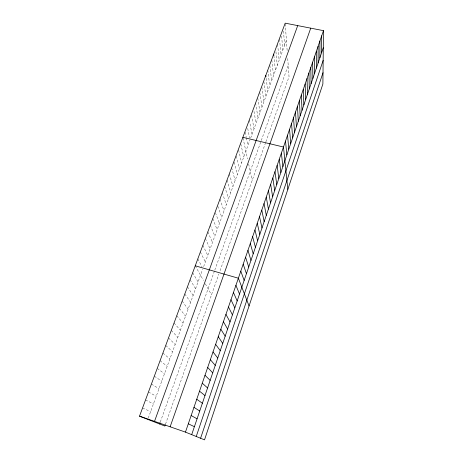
<?xml version="1.0" encoding="UTF-8"?>
<svg xmlns="http://www.w3.org/2000/svg" width="463" height="463" viewBox="0 0 463 463"><rect width="100%" height="100%" fill="white"/><g stroke="black" fill="none" stroke-linecap="round" stroke-linejoin="round"><path stroke-width="0.35" stroke-dasharray="2.31 1.74" d="M165.511 424.12L218.883 274.021M220.064 270.705L265.669 142.459M265.889 141.834L289.034 76.754L287.65 57.441M160.302 422.013L214.572 270.728M214.791 270.108L288.217 65.405M148.258 418.089L202.696 269.234M203.662 266.59L249.979 139.942M250.662 138.09L286.418 40.316M142.535 408.03L150.625 411.619M145.515 399.974L153.444 403.921M148.478 391.987L156.234 396.282M151.413 384.07L159.006 388.706M154.324 376.216L161.755 381.188M157.212 368.426L164.481 373.728M160.076 360.7L167.189 366.331M162.912 353.043L169.875 358.993M165.731 345.444L172.537 351.706M168.52 337.909L175.176 344.484M171.293 330.432L177.798 337.313M174.042 323.018L180.402 330.2M176.768 315.662L182.983 323.139M179.47 308.37L185.547 316.136M182.156 301.129L188.088 309.186M184.812 293.953L190.611 302.287M187.451 286.829L193.112 295.44M190.073 279.768L195.6 288.646M192.672 272.753L198.066 281.903M195.247 265.803L203.431 280.433M205.329 283.819L211.487 294.827M197.805 258.898L201.978 266.757M200.346 252.051L205.352 261.977M202.863 245.257L207.748 255.431M205.364 238.52L210.121 248.938M207.841 231.83L212.476 242.49M210.3 225.192L214.82 236.089M212.743 218.6L217.141 229.735M215.417 212.731L219.45 223.432M217.801 206.22L221.736 217.17M219.954 199.136L224.011 210.954M222.327 192.747L226.268 204.785M224.677 186.404L228.508 198.656M227.009 180.113L230.736 192.573M229.324 173.862L232.941 186.537M231.622 167.658L235.135 180.541M234.087 162.195L237.311 174.586M236.344 156.089L239.475 168.671M238.578 150L241.622 162.802M240.806 143.987L243.752 156.974M243.017 138.02L247.543 158.913M248.631 163.943L252.19 180.362M245.17 132.204L246.189 137.117M246.333 137.824L247.931 145.544M247.705 128.43L249.58 137.91M249.297 119.981L252.017 134.38M251.536 114.969L254.037 128.853M253.99 111.427L256.045 123.366M255.593 102.994L258.041 117.915M257.769 98.098L260.021 112.497M259.818 92.559L261.989 107.115M261.855 87.061L263.939 101.773M263.875 81.604L265.884 96.466M266.161 78.322L267.811 91.194M267.793 70.075L269.726 85.95M269.86 65.416L271.631 80.747M271.827 60.103L273.523 75.579M273.859 55.531L275.398 70.44M275.936 51.729L277.268 65.341M277.65 44.344L279.12 60.271M279.565 39.176L280.96 55.23M281.643 36.149L282.795 50.224M283.524 31.062L284.612 45.252M285.237 23.868L287.239 51.792"/><path stroke-width="0.69" d="M319.858 57.846L319.916 41.028M321.577 52.782L321.704 35.825M323.481 30.656L322.885 84L204.53 439.85L185.455 432.118L139.519 416.156L285.185 23.15L323.481 30.656L185.455 432.118M200.589 438.253L323.012 72.72M196.237 436.487L323.151 60.416M191.694 434.647L323.29 47.758M170.129 426.793L310.731 28.162M165.279 424.762L164.828 426.035L139.519 416.156M159.596 423.992L160.065 422.673M154.515 421.365L297.715 25.604M242.867 137.326L283.478 147.014L287.841 189.367M195.247 265.803L238.37 278.211L249.059 305.962M188.314 423.795L194.396 426.701M191.155 415.543L197.076 418.818M193.968 407.359L199.738 411.005M196.758 399.245L202.372 403.25M199.524 391.194L204.993 395.558M202.267 383.219L207.586 387.93M204.987 375.308L210.161 380.36M207.684 367.466L212.714 372.854M210.358 359.687L215.249 365.405M213.009 351.973L217.76 358.015M215.636 344.322L220.255 350.682M218.247 336.734L222.726 343.407M220.834 329.21L225.18 336.196M223.403 321.744L227.617 329.031M225.944 314.342L230.036 321.93M228.473 306.998L232.432 314.881M230.973 299.717L234.81 307.883M233.462 292.489L237.172 300.944M235.922 285.324L239.516 294.057M240.795 271.156L244.146 280.433M243.202 264.159L246.438 273.702M245.587 257.214L248.712 267.024M247.954 250.327L250.963 260.391M250.304 243.492L253.203 253.805M252.636 236.709L255.426 247.277M254.951 229.978L257.631 240.789M257.249 223.299L259.818 234.353M259.523 216.672L261.994 227.964M261.786 210.098L264.153 221.621M264.032 203.575L266.294 215.324M266.254 197.099L268.418 209.079M268.465 190.669L270.531 202.869M270.658 184.291L272.626 196.711M272.834 177.966L274.704 190.594M274.993 171.68L276.77 184.523M265.797 75.463L265.976 76.893M277.14 165.447L278.819 178.498M279.264 159.255L280.856 172.514M281.377 153.114L282.876 166.57M273.708 54.113L273.859 55.531M285.521 141.07L286.84 154.92M287.546 135.173L288.779 149.213M289.56 129.322L290.712 143.542M291.557 123.505L292.628 137.91M293.542 117.735L294.526 132.32M295.51 112L296.418 126.764M297.472 106.311L298.294 121.242M299.411 100.662L300.157 115.767M301.344 95.048L302.009 110.321M303.259 89.475L303.85 104.916M305.158 83.942L305.673 99.545M307.05 78.45L307.49 94.209M308.925 72.992L309.29 88.913M310.789 67.575L311.078 83.647M312.641 62.192L312.861 78.421M314.475 56.845L314.626 73.223M316.298 51.538L316.379 68.067M318.116 46.265L318.127 62.939"/></g></svg>
